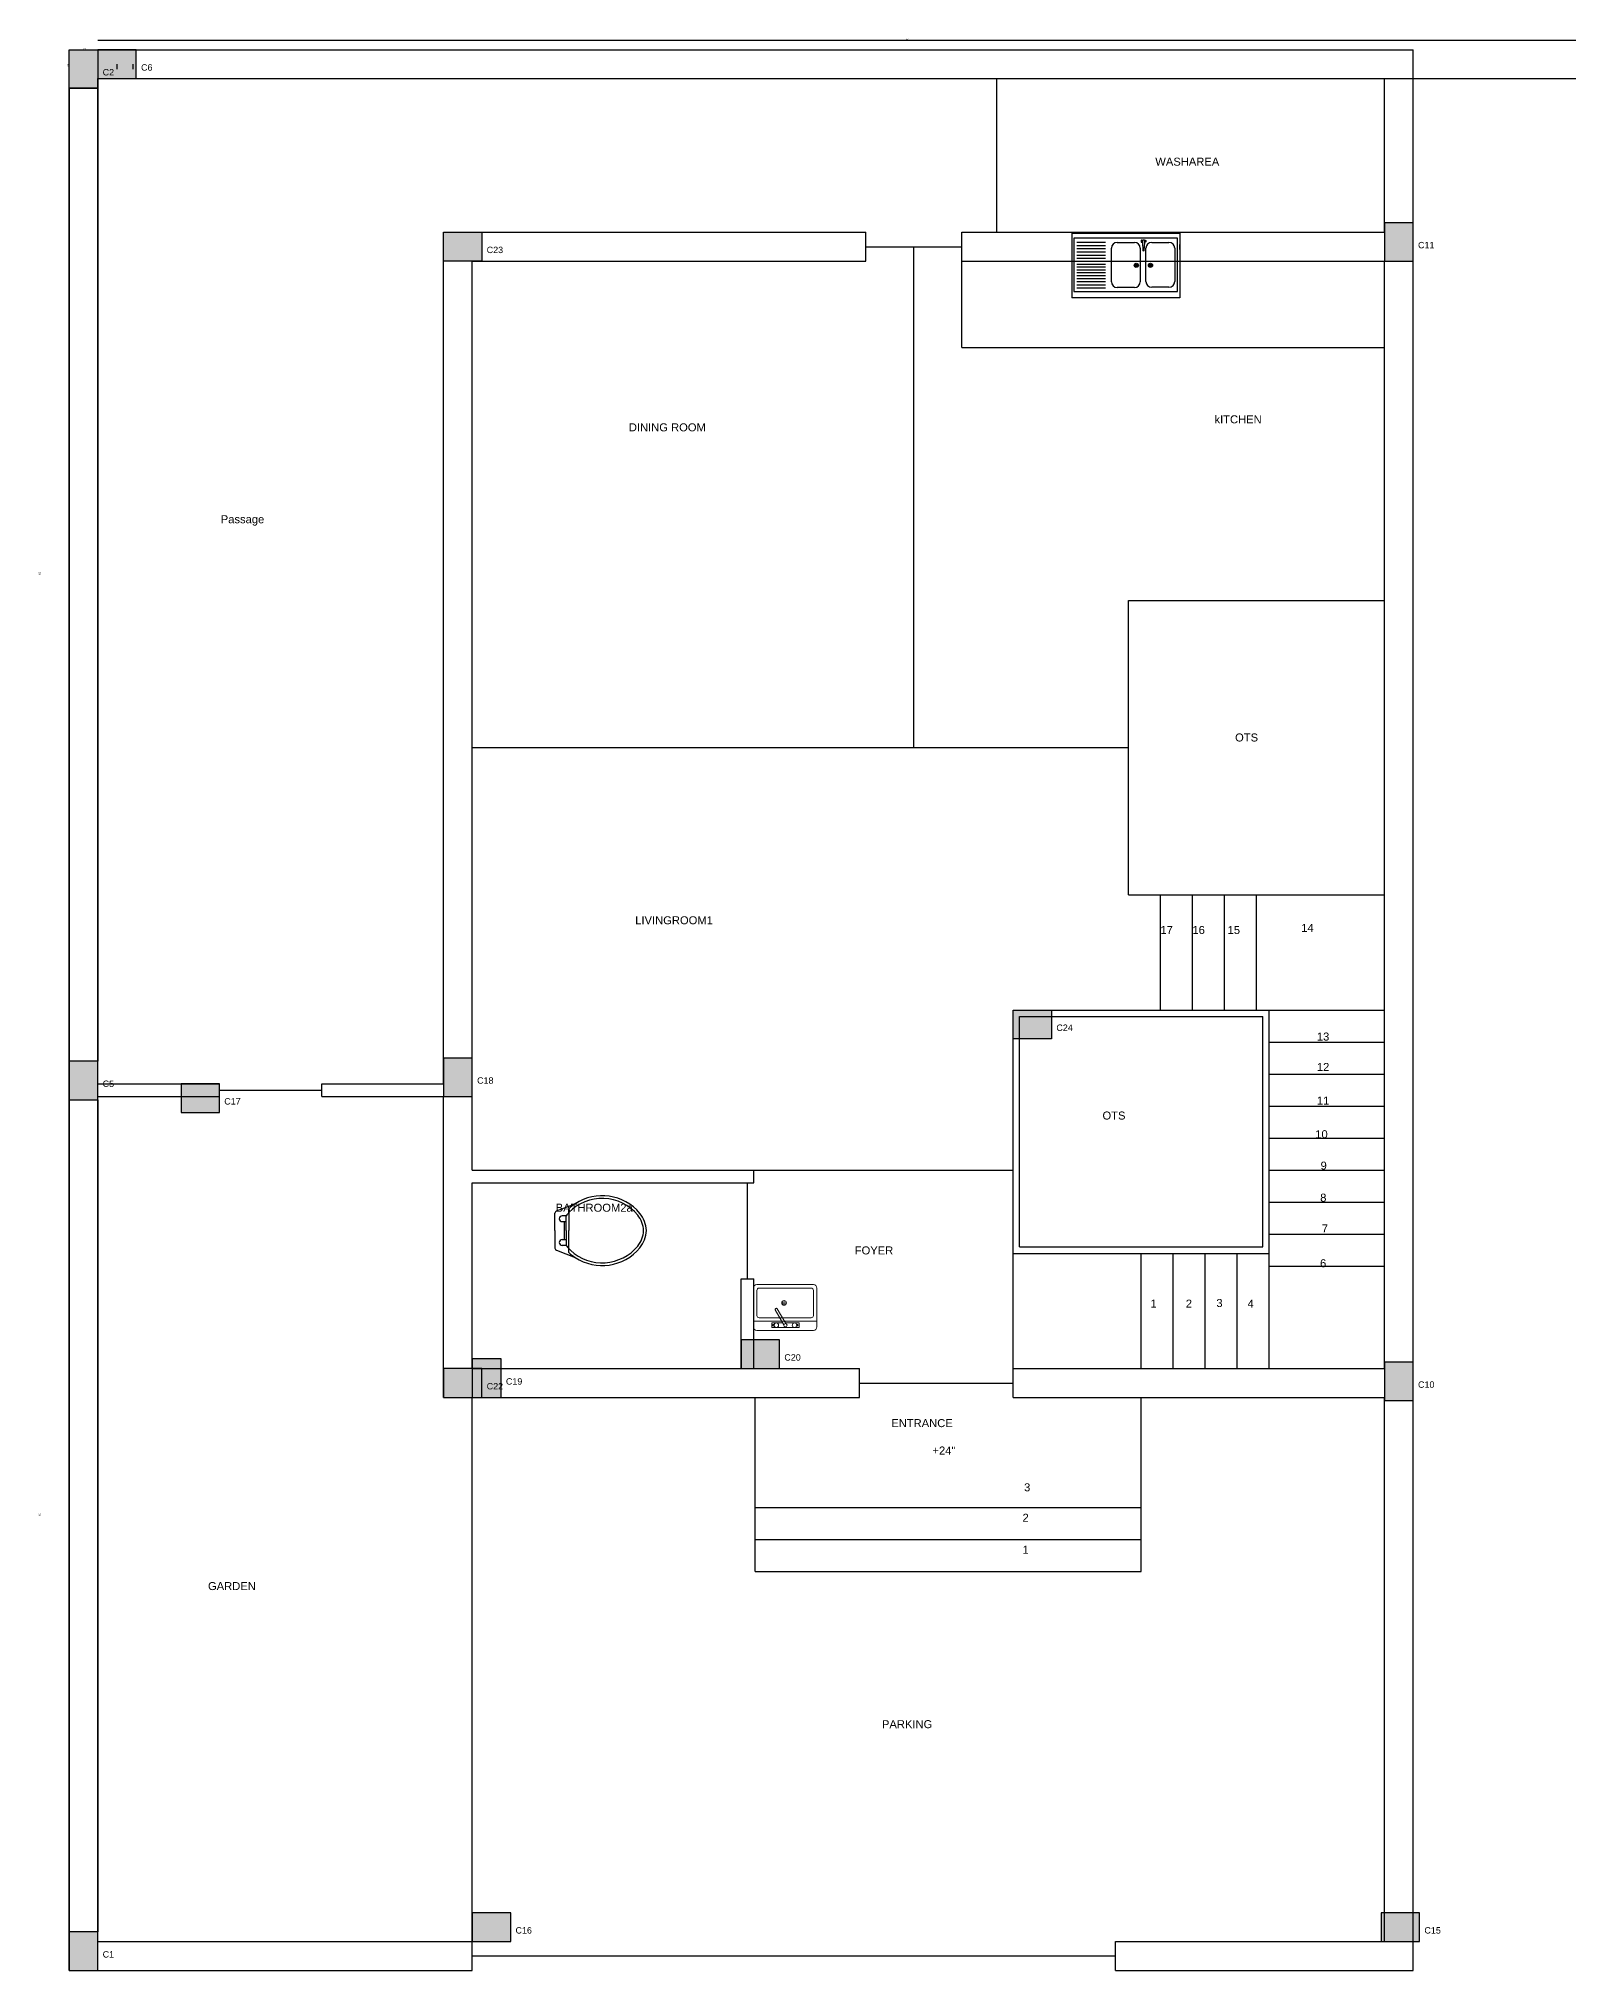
# Model space of a CAD drawing. Header units: inches. Extents: x -10 to 1471, y 0 to 604.
# Drawn here: x -10 to 468, y 0 to 604 of the extents above; entities that cross this region are included whole.
import ezdxf

# ---------------------------------------------------------------- set-up
doc = ezdxf.new("R2010")
doc.units = ezdxf.units.IN
doc.header["$MEASUREMENT"] = 0
for name, color, linetype in [('BathRoom2a', 7, 'Continuous'), ('Boundary', 7, 'Continuous'), ('DinningRoom', 7, 'Continuous'), ('Door2.6fPanel', 7, 'Continuous'), ('Door4fPanel', 7, 'Continuous'), ('Entrance', 7, 'Continuous'), ('Entrance_Staircase', 7, 'Continuous'), ('Foyer', 7, 'Continuous'), ('Garden', 7, 'Continuous'), ('Kitchen', 7, 'Continuous'), ('LivingRoom1', 7, 'Continuous'), ('Main_gate', 7, 'Continuous'), ('OTS1', 7, 'Continuous'), ('OTS2', 7, 'Continuous'), ('Parking', 7, 'Continuous'), ('Passage', 7, 'Continuous'), ('Sink', 7, 'Continuous'), ('Staircase', 7, 'Continuous'), ('Staircase_innerwall', 7, 'Continuous'), ('Staircase_outertwall', 7, 'Continuous'), ('WashArea', 7, 'Continuous'), ('WashBasin', 7, 'Continuous'), ('WC', 7, 'Continuous')]:
    doc.layers.add(name, color=color, linetype=linetype)
doc.styles.get("Standard").update_dxf_attribs({"font": 'arial.ttf'})

# ---------------------------------------------------------------- blocks, each defined once
blk = doc.blocks.new('Sink')
at = {"color": 0}
for p, q in [((0, 20.24), (33.82, 20.24)), ((0, 20.24), (0, 0)), ((0.72, 18.64), (0.72, 2)), ((33.1, 18.64), (0.72, 18.64)), ((33.1, 2), (33.1, 18.64)), ((33.82, 20.24), (33.82, 0)), ((10.61, 17.27), (1.62, 17.27)), ((10.61, 16.27), (1.62, 16.27)), ((10.61, 15.27), (1.62, 15.27)), ((10.61, 14.27), (1.62, 14.27)), ((10.61, 13.27), (1.62, 13.27)), ((1.62, 12.37), (10.61, 12.37)), ((12.41, 5.03), (12.41, 15.53)), ((14.21, 17.33), (19.61, 17.33)), ((21.41, 15.53), (21.41, 5.03)), ((22.09, 18.05), (22.08, 17.34)), ((22.08, 17.34), (22.27, 14.83)), ((22.74, 18.05), (22.09, 18.05)), ((22.27, 14.83), (22.3, 14.7)), ((22.3, 14.7), (22.36, 14.64)), ((22.36, 14.64), (22.41, 14.62)), ((22.45, 14.64), (22.41, 14.62)), ((22.51, 14.7), (22.45, 14.64)), ((22.54, 14.83), (22.51, 14.7)), ((22.74, 17.34), (22.54, 14.83)), ((22.74, 18.05), (22.74, 17.34)), ((23.21, 5.12), (23.21, 15.53)), ((25.01, 17.33), (30.4, 17.33)), ((32.2, 15.53), (32.2, 5.12)), ((33.82, 15.07), (33.82, 16.67)), ((1.62, 11.47), (10.61, 11.47)), ((1.62, 10.57), (10.61, 10.57)), ((1.62, 9.68), (10.61, 9.68)), ((1.62, 8.78), (10.61, 8.78)), ((1.62, 7.88), (10.61, 7.88)), ((1.62, 6.98), (10.61, 6.98)), ((1.62, 6.08), (10.61, 6.08)), ((19.7, 10.31), (20.12, 10.12)), ((19.75, 10.42), (20.17, 10.23)), ((19.92, 9.7), (20.12, 10.12)), ((20.04, 9.64), (20.23, 10.07)), ((20.17, 10.23), (20.36, 10.65)), ((20.23, 10.07), (20.65, 9.87)), ((20.28, 10.18), (20.47, 10.59)), ((20.28, 10.18), (20.7, 9.98)), ((24.11, 10.31), (24.53, 10.12)), ((24.16, 10.42), (24.58, 10.23)), ((24.34, 9.7), (24.53, 10.12)), ((24.45, 9.64), (24.64, 10.07)), ((24.58, 10.23), (24.77, 10.65)), ((24.64, 10.07), (25.06, 9.87)), ((24.7, 10.18), (24.89, 10.59)), ((24.7, 10.18), (25.12, 9.98)), ((33.82, 0), (0, 0)), ((0.72, 2), (33.1, 2)), ((1.62, 5.08), (10.61, 5.08)), ((1.62, 5.08), (10.61, 5.08)), ((1.62, 4.08), (10.61, 4.08)), ((1.62, 3.08), (10.61, 3.08)), ((19.61, 3.23), (14.21, 3.23)), ((30.4, 3.32), (25.01, 3.32))]:
    blk.add_line(p, q, dxfattribs=at)
for points in [[(21.83, 17.38, 0.17747), (21.88, 17.4, 0.103681), (21.94, 17.48, 0.06385), (21.97, 17.57, 0.050025), (21.98, 17.7, 0.050025), (21.97, 17.83, 0.06385), (21.93, 17.92, 0.103681), (21.88, 18, 0.17747), (21.82, 18.01, 0.17747), (21.77, 18, 0.103681), (21.72, 17.92, 0.06385), (21.68, 17.83, 0.050025), (21.67, 17.7, 0.050025), (21.69, 17.57, 0.06385), (21.72, 17.47, 0.103681), (21.78, 17.4, 0.17747)], [(23, 17.39, -0.17747), (22.95, 17.41, -0.103681), (22.89, 17.48, -0.06385), (22.86, 17.58, -0.050025), (22.84, 17.71, -0.050025), (22.86, 17.83, -0.06385), (22.89, 17.93, -0.103681), (22.94, 18, -0.17747), (23, 18.02, -0.17747), (23.05, 18, -0.103681), (23.11, 17.93, -0.06385), (23.14, 17.83, -0.050025), (23.15, 17.71, -0.050025), (23.14, 17.58, -0.06385), (23.11, 17.48, -0.103681), (23.05, 17.41, -0.17747)]]:
    blk.add_lwpolyline(points, format="xyb", close=True, dxfattribs=at)
for points in [[(21.91, 17.96), (22.12, 17.93)], [(22.11, 17.5), (21.91, 17.44)], [(22.91, 17.96), (22.71, 17.93)], [(22.72, 17.5), (22.92, 17.44)]]:
    blk.add_lwpolyline(points, dxfattribs=at)
for centre, radius in [((20.2, 10.15), 0.648), ((20.2, 10.15), 0.53), ((24.61, 10.15), 0.648), ((24.61, 10.15), 0.53)]:
    blk.add_circle(centre, radius, dxfattribs=at)
for centre, start, end in [((14.21, 15.53), 90, 180), ((19.61, 15.53), 0, 90), ((25.01, 15.53), 90, 180), ((30.4, 15.53), 0, 90), ((14.21, 5.03), 180, 270), ((19.61, 5.03), 270, 0), ((25.01, 5.12), 180, 270), ((30.4, 5.12), 270, 0)]:
    blk.add_arc(centre, 1.8, start, end, dxfattribs=at)
blk = doc.blocks.new('WashBasin')
at = {"color": 0, "lineweight": 0}
for p, q in [((-8.84, 0), (8.84, 0)), ((-9.91, -13.21), (-9.91, -1.07)), ((-9.91, -2.86), (9.91, -2.86)), ((-8.84, -12.49), (-8.84, -4.64)), ((-8.12, -3.93), (8.12, -3.93)), ((-4.38, -2.31), (-4.38, -0.88)), ((-4.38, -0.88), (4.19, -0.88)), ((-0.1, -2.31), (-4.38, -2.31)), ((-4.02, -1.42), (-4.02, -1.78)), ((-3.62, -1.42), (-4.02, -1.42)), ((-4.02, -1.78), (-3.62, -1.78)), ((-0.2, -2.13), (2.45, -6.72)), ((3.07, -6.37), (0.42, -1.77)), ((4.19, -2.31), (0.73, -2.31)), ((3.43, -1.42), (3.83, -1.42)), ((3.83, -1.78), (3.43, -1.78)), ((3.83, -1.42), (3.83, -1.78)), ((4.19, -0.88), (4.19, -2.31)), ((8.84, -4.64), (8.84, -12.49)), ((9.91, -1.07), (9.91, -13.21)), ((8.84, -14.28), (-8.84, -14.28)), ((8.12, -13.21), (-8.12, -13.21))]:
    blk.add_line(p, q, dxfattribs=at)
for centre, radius in [((-2.95, -1.6), 0.714), ((-0.1, -1.6), 0.535), ((2.76, -1.6), 0.714), ((0.33, -8.57), 0.714), ((0.33, -8.57), 0.357)]:
    blk.add_circle(centre, radius, dxfattribs=at)
for centre, radius, start, end in [((-8.84, -1.07), 1.07, 90, 180), ((8.84, -1.07), 1.07, 0, 90), ((-8.12, -4.64), 0.714, 90, 180), ((8.12, -4.64), 0.714, 0, 90), ((2.76, -6.54), 0.357, 210, 30), ((-8.84, -13.21), 1.07, 180, 270), ((-8.12, -12.49), 0.714, 180, 270), ((8.12, -12.49), 0.714, 270, 0), ((8.84, -13.21), 1.07, 270, 0)]:
    blk.add_arc(centre, radius, start, end, dxfattribs=at)
blk = doc.blocks.new('Toilet sheet')
at = {"layer": 'WC'}
for p, q in [((0, 0), (-5.46, 0)), ((0, 0), (5.46, 0)), ((-6.13, -0.46), (-8.37, -6.29)), ((-6.82, -4.33), (-5.62, -4.33)), ((-5.62, -4.33), (0, -4.33)), ((-4.64, -3.46), (-4.64, -2.26)), ((0, -3.46), (-4.64, -3.46)), ((-2.81, -2.26), (-2.81, -2.89)), ((2.81, -2.89), (-2.81, -2.89)), ((-2.81, -2.89), (-2.81, -3.46)), ((0, -3.46), (4.64, -3.46)), ((5.62, -4.33), (0, -4.33)), ((2.81, -2.26), (2.81, -2.89)), ((2.81, -2.89), (2.81, -3.46)), ((4.64, -3.46), (4.64, -2.26)), ((5.62, -4.33), (6.82, -4.33)), ((6.13, -0.46), (8.37, -6.29))]:
    blk.add_line(p, q, dxfattribs=at)
for centre, radius, start, end in [((-5.46, -0.72), 0.716, 90, 158.95862), ((5.46, -0.72), 0.716, 21.04138, 90), ((4.36, -14.74), 14.42, 137.04176, 230.42938), ((4.36, -14.74), 15.28, 137.04176, 146.4185), ((4.36, -14.74), 14.42, 133.7957, 137.04176), ((4.36, -14.74), 14.42, 128.59147, 133.7957), ((-3.72, -2.26), 0.911, 0, 180), ((3.72, -2.26), 0.911, 0, 180), ((-4.36, -14.74), 14.42, 46.2043, 51.40853), ((-4.36, -14.74), 14.42, 309.57062, 46.2043), ((-4.36, -14.74), 15.28, 33.5815, 42.95824), ((4.36, -14.74), 15.28, 146.4185, 230.42938), ((-4.36, -14.74), 15.28, 309.57062, 33.5815), ((0.37, -19.56), 9.02, 230.42938, 267.62402), ((0.37, -19.56), 8.16, 230.42938, 267.37533), ((-0.37, -19.56), 8.16, 272.62467, 309.57062), ((-0.37, -19.56), 9.02, 272.37598, 309.57062)]:
    blk.add_arc(centre, radius, start, end, dxfattribs=at)

msp = doc.modelspace()

# ---------------------------------------------------------------- hatches: boundary and pattern name
for points in [[(0, 600), (9, 600), (9, 588), (0, 588), (0, 600)], [(9, 591), (21, 591), (21, 600), (9, 600), (9, 591)], [(411, 534), (420, 534), (420, 546), (411, 546), (411, 534)], [(117, 543), (129, 543), (129, 534), (117, 534), (117, 543)], [(295, 300), (307, 300), (307, 291), (295, 291), (295, 300)], [(9, 272), (9, 284), (0, 284), (0, 272), (9, 272)], [(117, 273), (126, 273), (126, 285), (117, 285), (117, 273)], [(47, 277), (35, 277), (35, 268), (47, 268), (47, 277)], [(210, 188), (222, 188), (222, 197), (210, 197), (210, 188)], [(117, 179), (129, 179), (129, 188), (117, 188), (117, 179)], [(117, 179), (129, 179), (129, 188), (117, 188), (117, 179)], [(126, 179), (135, 179), (135, 191), (126, 191), (126, 179)], [(411, 178), (420, 178), (420, 190), (411, 190), (411, 178)], [(126, 9), (138, 9), (138, 18), (126, 18), (126, 9)], [(410, 9), (422, 9), (422, 18), (410, 18), (410, 9)], [(0, 0), (9, 0), (9, 12), (0, 12), (0, 0)]]:
    msp.add_hatch(color=1).paths.add_polyline_path(points)

# ---------------------------------------------------------------- linework, layer by layer
at = {"color": 3}
for p, q in [((0, 600), (9, 600)), ((9, 603), (514, 603)), ((15, 594), (15, 595.5)), ((20, 594), (20, 595.5)), ((0, 588), (0, 284)), ((0, 588), (9, 588)), ((9, 591), (514, 591)), ((9, 588), (9, 284)), ((0, 272), (0, 12)), ((9, 272), (9, 12))]:
    msp.add_line(p, q, dxfattribs=at)
at = {"color": 1}
for points in [[(0, 600), (9, 600), (9, 588), (0, 588), (0, 600)], [(0, 0), (9, 0), (9, 12), (0, 12), (0, 0)]]:
    msp.add_lwpolyline(points, close=True, dxfattribs=at)
for points in [[(9, 591), (21, 591), (21, 600), (9, 600), (9, 591)], [(411, 534), (420, 534), (420, 546), (411, 546), (411, 534)], [(117, 543), (129, 543), (129, 534), (117, 534), (117, 543)], [(295, 300), (307, 300), (307, 291), (295, 291), (295, 300)], [(9, 272), (9, 284), (0, 284), (0, 272), (9, 272)], [(117, 273), (126, 273), (126, 285), (117, 285), (117, 273)], [(47, 277), (35, 277), (35, 268), (47, 268), (47, 277)], [(210, 188), (222, 188), (222, 197), (210, 197), (210, 188)], [(117, 179), (129, 179), (129, 188), (117, 188), (117, 179)], [(117, 179), (129, 179), (129, 188), (117, 188), (117, 179)], [(126, 179), (135, 179), (135, 191), (126, 191), (126, 179)], [(411, 178), (420, 178), (420, 190), (411, 190), (411, 178)], [(126, 9), (138, 9), (138, 18), (126, 18), (126, 9)], [(410, 9), (422, 9), (422, 18), (410, 18), (410, 9)]]:
    msp.add_lwpolyline(points, close=True)
at = {"layer": 'BathRoom2a', "true_color": 0xf0f0f0}
for p, q in [((126, 188), (126, 246)), ((126, 246), (214, 246)), ((210, 188), (210, 216)), ((210, 216), (214, 216)), ((126, 188), (210, 188))]:
    msp.add_line(p, q, dxfattribs=at)
at = {"layer": 'Boundary', "true_color": 0xf0f0f0}
for p, q in [((0, 0), (0, 600)), ((0, 600), (420, 600)), ((420, 0), (420, 600)), ((327, 0), (327, 9)), ((0, 0), (126, 0)), ((327, 0), (420, 0))]:
    msp.add_line(p, q, dxfattribs=at)
at = {"layer": 'DinningRoom', "true_color": 0xf0f0f0}
for p, q in [((249, 534), (249, 543)), ((264, 382), (264, 538.5)), ((126, 534), (249, 534)), ((126, 382), (331, 382))]:
    msp.add_line(p, q, dxfattribs=at)
at = {"layer": 'Door2.6fPanel', "true_color": 0xf0f0f0}
for p, q in [((249, 538.5), (279, 538.5)), ((212, 216), (212, 246))]:
    msp.add_line(p, q, dxfattribs=at)
at = {"layer": 'Door4fPanel', "true_color": 0xf0f0f0}
msp.add_line((247, 183.5), (295, 183.5), dxfattribs=at)
at = {"layer": 'Entrance', "true_color": 0xf0f0f0}
msp.add_line((247, 179), (247, 188), dxfattribs=at)
at = {"layer": 'Entrance_Staircase', "true_color": 0xf0f0f0}
for p, q in [((214.41, 124.62), (214.41, 179)), ((335, 124.62), (335, 179)), ((214.41, 144.62), (335, 144.62)), ((214.41, 134.62), (335, 134.62)), ((214.41, 124.62), (335, 124.62))]:
    msp.add_line(p, q, dxfattribs=at)
at = {"layer": 'Foyer', "true_color": 0xf0f0f0}
for p, q in [((295, 300), (341, 300)), ((295, 179), (295, 300)), ((214, 188), (214, 216)), ((214, 188), (247, 188))]:
    msp.add_line(p, q, dxfattribs=at)
at = {"layer": 'Garden', "true_color": 0xf0f0f0}
for p, q in [((9, 273), (47, 273)), ((9, 9), (9, 273)), ((79, 273), (117, 273)), ((117, 179), (117, 273)), ((126, 0), (126, 179)), ((9, 9), (126, 9))]:
    msp.add_line(p, q, dxfattribs=at)
at = {"layer": 'Kitchen', "true_color": 0xf0f0f0}
for p, q in [((279, 507), (279, 543)), ((279, 534), (411, 534)), ((411, 336), (411, 534)), ((279, 507), (411, 507))]:
    msp.add_line(p, q, dxfattribs=at)
at = {"layer": 'LivingRoom1', "true_color": 0xf0f0f0}
for p, q in [((126, 250), (126, 534)), ((126, 250), (295, 250)), ((214, 246), (214, 250))]:
    msp.add_line(p, q, dxfattribs=at)
at = {"layer": 'Main_gate', "true_color": 0xf0f0f0}
msp.add_line((126, 4.5), (327, 4.5), dxfattribs=at)
at = {"layer": 'OTS1', "true_color": 0xf0f0f0}
for p, q in [((331, 428), (411, 428)), ((331, 336), (331, 428))]:
    msp.add_line(p, q, dxfattribs=at)
at = {"layer": 'OTS2', "true_color": 0xf0f0f0}
for p, q in [((297, 226), (297, 298)), ((297, 298), (373, 298)), ((373, 226), (373, 298)), ((297, 226), (373, 226))]:
    msp.add_line(p, q, dxfattribs=at)
at = {"layer": 'Parking', "true_color": 0xf0f0f0}
for p, q in [((117, 179), (247, 179)), ((295, 179), (411, 179)), ((411, 9), (411, 179)), ((327, 9), (411, 9))]:
    msp.add_line(p, q, dxfattribs=at)
at = {"layer": 'Passage', "true_color": 0xf0f0f0}
for p, q in [((9, 277), (9, 591)), ((9, 591), (411, 591)), ((117, 277), (117, 543)), ((117, 543), (249, 543)), ((9, 277), (47, 277)), ((47, 273), (47, 277)), ((79, 277), (117, 277)), ((79, 273), (79, 277))]:
    msp.add_line(p, q, dxfattribs=at)
at = {"layer": 'Staircase', "true_color": 0xf0f0f0}
for p, q in [((341, 300), (341, 336)), ((351, 300), (351, 336)), ((361, 300), (361, 336)), ((371, 300), (371, 336)), ((341, 300), (411, 300)), ((375, 290), (411, 290)), ((375, 280), (411, 280)), ((375, 270), (411, 270)), ((375, 260), (411, 260)), ((375, 250), (411, 250)), ((375, 240), (411, 240)), ((375, 230), (411, 230)), ((335, 188), (335, 224)), ((345, 188), (345, 224)), ((355, 188), (355, 224)), ((365, 188), (365, 224)), ((375, 220), (411, 220))]:
    msp.add_line(p, q, dxfattribs=at)
at = {"layer": 'Staircase_innerwall', "true_color": 0xf0f0f0}
for p, q in [((375, 188), (375, 300)), ((47, 275), (79, 275)), ((295, 224), (375, 224))]:
    msp.add_line(p, q, dxfattribs=at)
at = {"layer": 'Staircase_outertwall', "true_color": 0xf0f0f0}
for p, q in [((331, 336), (411, 336)), ((411, 188), (411, 336)), ((295, 188), (411, 188))]:
    msp.add_line(p, q, dxfattribs=at)
at = {"layer": 'WashArea', "true_color": 0xf0f0f0}
for p, q in [((289.91, 543), (289.91, 591)), ((411, 543), (411, 591)), ((279, 543), (411, 543))]:
    msp.add_line(p, q, dxfattribs=at)

# ---------------------------------------------------------------- block references
at = {"layer": 'Sink'}
msp.add_blockref('Sink', (313.28, 522.52), dxfattribs=at)
at = {"layer": 'WashBasin', "rotation": 180}
msp.add_blockref('WashBasin', (223.74, 199.95), dxfattribs=at)
at = {"layer": 'WC', "rotation": 90}
msp.add_blockref('Toilet sheet', (151.83, 231.11), dxfattribs=at)

# ---------------------------------------------------------------- texts
at = {"color": 2}
for s, p in [('B4', (261.5, 603)), ('B3', (4.5, 600))]:
    msp.add_text(s, height=0.5, dxfattribs=at).set_placement(p)
for s, p in [('B9', (0, 594.75)), ('B2', (-9, 436)), ('B1', (-9, 142))]:
    msp.add_text(s, height=0.5, rotation=90, dxfattribs=at).set_placement(p)
at = {"color": 3, "char_height": 2, "attachment_point": 1}
for s, insert in [('C2', (10.5, 594)), ('C6', (22.5, 595.5)), ('C23', (130.5, 538.5)), ('C11', (421.5, 540)), ('C24', (308.5, 295.5)), ('C5', (10.5, 278)), ('C18', (127.5, 279)), ('C17', (48.5, 272.5)), ('C20', (223.5, 192.5)), ('C21', (130.5, 183.5)), ('C22', (130.5, 183.5)), ('C19', (136.5, 185)), ('C10', (421.5, 184)), ('C16', (139.5, 13.5)), ('C15', (423.5, 13.5)), ('C1', (10.5, 6))]:
    msp.add_mtext(s, dxfattribs=dict(at, insert=insert))
at = {"layer": 'BathRoom2a', "insert": (152.06, 239.51), "char_height": 2.5, "attachment_point": 1}
msp.add_mtext('BATHROOM2a', dxfattribs=at)
at = {"layer": 'DinningRoom', "insert": (174.91, 483.31), "char_height": 2.5, "attachment_point": 1}
msp.add_mtext('DINING ROOM', dxfattribs=at)
at = {"layer": 'Entrance', "char_height": 2.5, "attachment_point": 1}
for s, insert in [('ENTRANCE', (256.91, 172.22)), ("+24''", (269.79, 163.66))]:
    msp.add_mtext(s, dxfattribs=dict(at, insert=insert))
at = {"layer": 'Foyer', "insert": (245.5, 226.17), "char_height": 2.5, "attachment_point": 1}
msp.add_mtext('FOYER', dxfattribs=at)
at = {"layer": 'Garden', "insert": (43.41, 121.31), "char_height": 2.5, "attachment_point": 1}
msp.add_mtext('GARDEN', dxfattribs=at)
at = {"layer": 'Kitchen', "insert": (357.91, 485.81), "char_height": 2.5, "attachment_point": 1}
msp.add_mtext('kITCHEN', dxfattribs=at)
at = {"layer": 'LivingRoom1', "insert": (176.91, 329.31), "char_height": 2.5, "attachment_point": 1}
msp.add_mtext('LIVINGROOM1', dxfattribs=at)
at = {"layer": 'OTS1', "insert": (364.34, 386.42), "char_height": 2.5, "attachment_point": 1}
msp.add_mtext('OTS', dxfattribs=at)
at = {"layer": 'OTS2', "insert": (322.91, 268.31), "char_height": 2.5, "attachment_point": 1}
msp.add_mtext('OTS', dxfattribs=at)
at = {"layer": 'Parking', "insert": (254, 78.16), "char_height": 2.5, "attachment_point": 1}
msp.add_mtext('PARKING', dxfattribs=at)
at = {"layer": 'Passage', "insert": (47.4, 454.6), "char_height": 2.5, "attachment_point": 1}
msp.add_mtext('Passage', dxfattribs=at)
at = {"layer": 'Staircase', "char_height": 2.5, "attachment_point": 1}
for s, insert in [('17', (341, 326.27)), ('16', (351, 326.27)), ('15', (362, 326.27)), ('14', (385, 326.92)), ('13', (389.89, 292.98)), ('12', (389.89, 283.48)), ('11', (389.89, 272.98)), ('10', (389.39, 262.48)), ('9', (391.05, 252.66)), ('8', (390.93, 242.66)), ('7', (391.43, 233.03)), ('6', (390.89, 222.16)), ('1', (337.89, 209.55)), ('2', (348.93, 209.55)), ('3', (358.49, 209.74)), ('4', (368.24, 209.55)), ('3', (298.41, 152.16)), ('2', (297.91, 142.66)), ('1', (297.91, 132.66))]:
    msp.add_mtext(s, dxfattribs=dict(at, insert=insert))
at = {"layer": 'WashArea', "insert": (339.41, 566.31), "char_height": 2.5, "attachment_point": 1}
msp.add_mtext('WASHAREA', dxfattribs=at)

doc.saveas('drawing.dxf')
